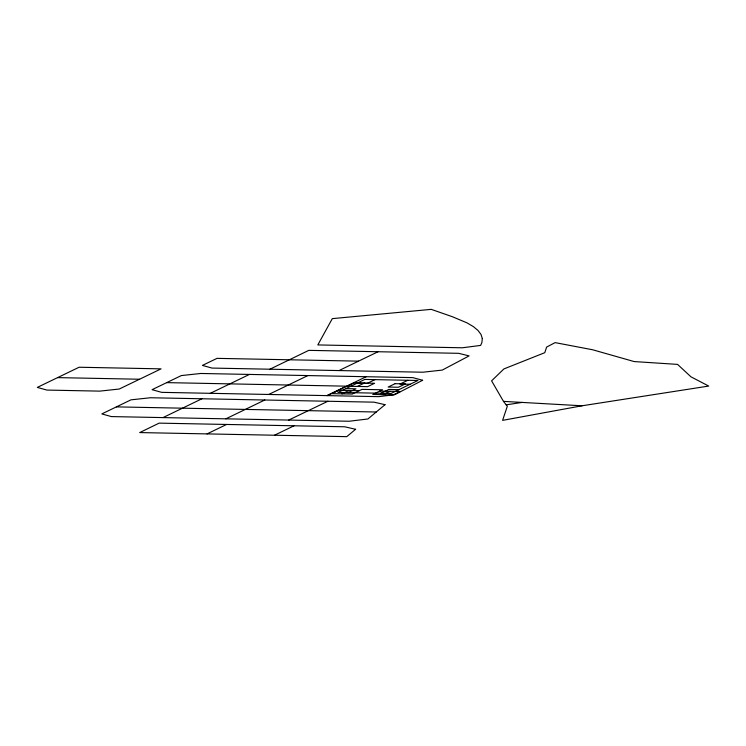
<?xml version="1.0" encoding="UTF-8"?>
<svg xmlns="http://www.w3.org/2000/svg" width="746" height="746" viewBox="0 0 746 746"><rect width="100%" height="100%" fill="white"/><g stroke="black" fill="none" stroke-linecap="round" stroke-linejoin="round"><path stroke-width="1.12" d="M139.558 379.238L161.061 368.86L79.104 367.237L37.3 387.407L46.886 390.074L99.768 391.128L119.239 389.03L139.558 379.238L57.582 377.616M249.453 374.427L210.297 393.319M163.01 417.592L201.942 398.765M269.893 369.214L308.797 350.359L458.65 353.324L469.113 355.898L442.275 370.081L422.926 372.217L211.985 368.076L202.399 365.409L217.021 358.36L358.528 361.148L378.101 351.73M268.709 394.466L307.884 375.564M225.861 418.832L264.802 400.005M207.043 433.902L226.588 424.455M339.02 370.566L358.528 361.148M366.221 376.711L327.037 395.622L346.638 386.176L166.703 382.623M342.004 393.851L348.979 390.484M357.362 386.437L364.337 383.071M348.102 392.61L355.954 388.815L345.827 388.619M374.977 379.63L367.125 383.425L356.998 383.23M274.5 435.226L294.064 425.78M380.945 393.254L388.797 389.459L398.923 389.664M407.82 380.283L399.968 384.069L410.095 384.274M383.052 394.662L390.037 391.296M288.73 420.063L327.886 401.255M582.029 405.787L502.59 420.362L507.317 406.234L503.485 401.376L491.595 380.833L503.914 368.925L544.776 352.681L546.632 347.077L555.108 342.619L592.688 349.781L634.147 361.568L677.564 364.393L690.964 376.823L708.7 386.064L582.029 405.787L503.485 401.376M506.189 404.836L522.219 402.402M359.246 390.69L338.721 390.279L331.737 393.655L352.261 394.056L361.969 389.375L382.493 389.776L372.795 394.457L393.319 394.867L400.304 391.491L379.77 391.09M116.395 406.878L376.254 411.997M482.308 338.507L481.879 342.619L480.611 345.417L462.334 347.785L317.815 344.932L332.306 318.635L431.244 309.357L452.346 316.714L466.921 322.822L473.346 326.589L478.027 330.478L481.002 334.45L482.308 338.507M385.02 404.686L367.909 418.972L349.165 421.248L111.387 416.585L101.82 413.918L130.979 399.837L150.468 397.749L374.1 402.169L385.02 404.686M355.6 429.286L346.778 436.643L139.716 432.577L159.131 423.131L344.68 426.777L355.6 429.286M422.618 380.264L394.727 394.69L378.651 396.648L161.649 392.349L152.063 389.682L181.334 375.574L200.805 373.476L412.799 377.625L422.618 380.264M354.08 382.866L347.095 386.241L367.619 386.642L374.604 383.276L354.08 382.866M364.85 379.434L337.966 392.405L391.072 393.45L417.956 380.479L364.85 379.434M395.128 383.677L388.153 387.043L398.411 387.249L405.395 383.882L395.128 383.677"/></g></svg>
